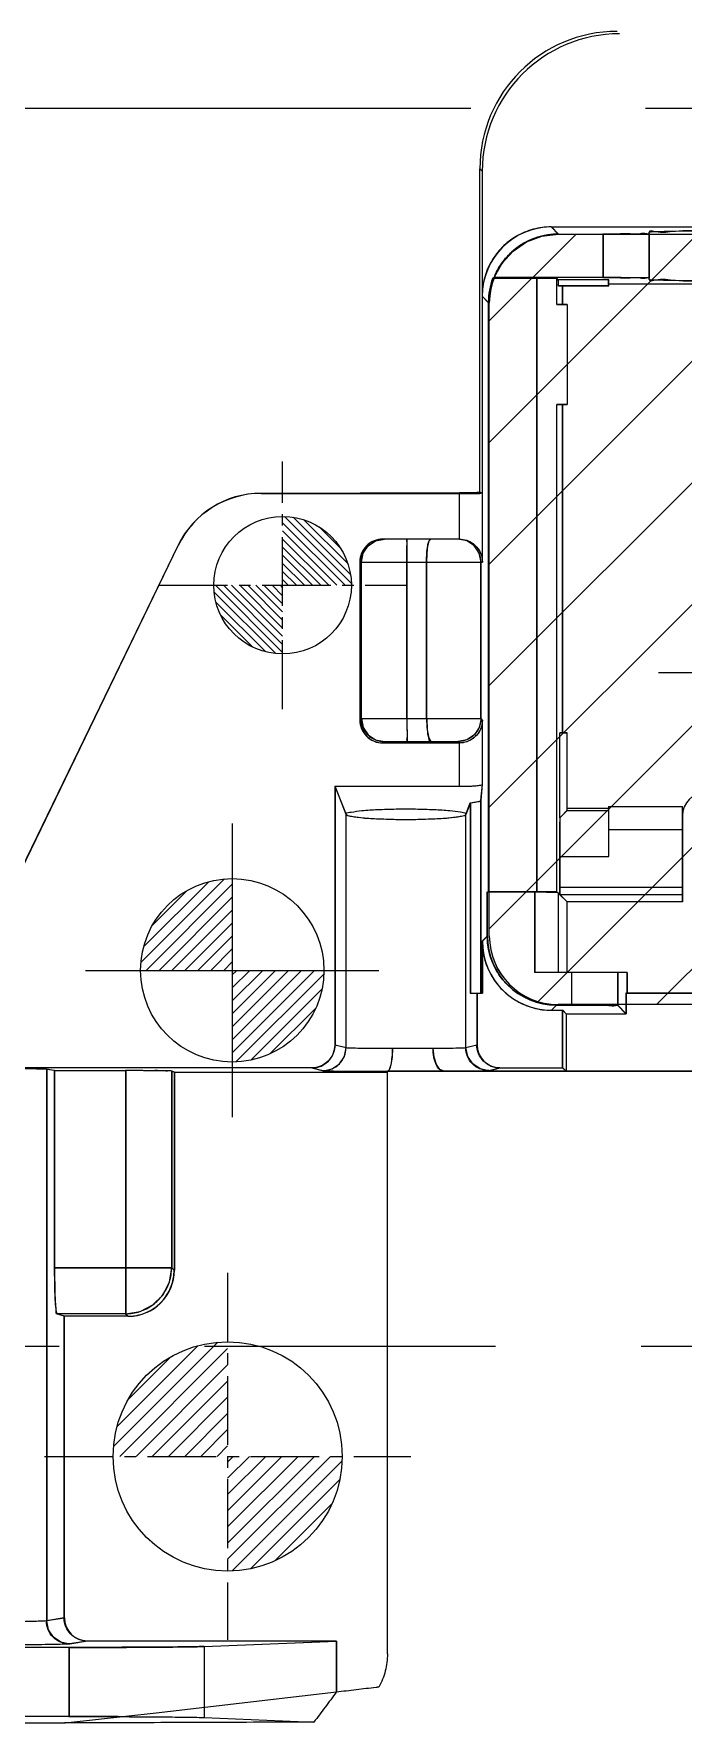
# Model space of a CAD drawing. Header units: inches. Extents: x 164842 to 166038, y -53074 to -52229.
# Drawn here: x 165467.96 to 165482.14, y -52570.66 to -52533.81 of the extents above; entities that cross this region are included whole.
import ezdxf

# ---------------------------------------------------------------- set-up
doc = ezdxf.new("R2010")
doc.units = ezdxf.units.IN
doc.header["$LTSCALE"] = 2
doc.header["$MEASUREMENT"] = 0
for name, pattern in [('CENTER', [50.8, 31.75, -6.35, 6.35, -6.35]), ('CENTER2', [1.125, 0.75, -0.125, 0.125, -0.125]), ('HIDDEN', [9.525, 6.35, -3.175])]:
    doc.linetypes.add(name, pattern=pattern)
for name, color, linetype in [('DEFAULT_1', 7, 'CENTER'), ('PIN', 4, 'CONTINUOUS'), ('y-cut', 7, 'CONTINUOUS'), ('壓塊', 157, 'CONTINUOUS')]:
    doc.layers.add(name, color=color, linetype=linetype)
doc.layers.add('PRODUCT', color=1, linetype='CONTINUOUS', lineweight=15)
doc.layers.add('截面', color=191, linetype='CONTINUOUS', lineweight=15)

# ---------------------------------------------------------------- blocks, each defined once
blk = doc.blocks.new('20160823.201835')
at = {"layer": '截面', "linetype": 'Continuous', "ltscale": 0.3}
h = blk.add_hatch(dxfattribs=at)
h.set_pattern_fill('ANSI31', color=256, scale=15, style=0)
h.set_pattern_definition([(45, (-2459.4563, -3837.5972), (-1.3258252, 1.3258252), [])])
h.paths.add_polyline_path([(-78.862, 31.856), (-102.322, 22.851), (-105.077, 30.027), (-103.999, 33.671, 0.501198), (-100.79, 36.068, 0.128867), (-101.111, 37.294), (-83.539, 44.04)])
h.paths.add_polyline_path([(-84.758, 12.139, -0.414214), (-83.258, 10.639), (-83.258, -1.778), (-81.255, -1.778), (-81.255, -4.15, 0.702364), (-82.851, -8.574), (-83.493, -9.349), (-85.722, -9.349), (-85.722, -8.033), (-97.311, -2.751, -0.293842), (-98.189, -1.387), (-98.189, 10.639, -0.414214), (-96.689, 12.139)])
h.paths.add_polyline_path([(-47.858, 14.004), (-47.748, 13.984), (-47.639, 13.955), (-47.532, 13.917), (-47.429, 13.872), (-47.329, 13.82), (-47.233, 13.76), (-47.143, 13.693), (-47.057, 13.619), (-46.977, 13.539), (-46.903, 13.453), (-46.836, 13.362), (-46.776, 13.266), (-46.723, 13.167), (-46.679, 13.063), (-46.641, 12.957), (-46.612, 12.848), (-46.592, 12.738), (-46.579, 12.627), (-46.575, 12.514), (-46.575, 1.703), (-46.025, 1.089, 0.368424), (-46.549, -2.769), (-46.575, -2.785), (-60.598, -2.785, -0.414214), (-62.098, -1.285), (-62.098, 12.521, -0.414214), (-60.598, 14.021), (-48.082, 14.021), (-47.969, 14.017)])
at = {"layer": 'y-cut', "linetype": 'ByBlock'}
for p, q in [((-60.598, 14.021), (-48.082, 14.021)), ((-62.098, -1.285), (-62.098, 12.521)), ((-46.575, -2.785), (-60.598, -2.785))]:
    blk.add_line(p, q, dxfattribs=at)
for centre, start, end in [((-60.598, 12.521), 90, 180), ((-60.598, -1.285), 180, 270)]:
    blk.add_arc(centre, 1.5, start, end, dxfattribs=at)
blk = doc.blocks.new('20160812.111704')
at = {"layer": 'DEFAULT_1', "color": 2, "linetype": 'CENTER', "ltscale": 0.3}
blk.add_line((-70.892, 0), (59.494, 0), dxfattribs=at)
at = {"layer": 'PRODUCT', "linetype": 'ByBlock'}
for p, q in [((-34.589, 35.095), (-36.987, 35.195)), ((-34.589, 33.546), (-34.589, 35.095)), ((-31.639, 33.567), (-31.639, 35.074)), ((-31.639, 35.074), (-17.35, 35.074)), ((-37.476, 33.427), (-37.476, 34.543)), ((-38.592, 33.707), (-38.592, 21.002)), ((-34.589, 33.546), (-37.476, 33.427)), ((-31.639, 33.567), (-17.35, 33.567)), ((-37.476, 33.427), (-32.041, 33.427)), ((-32.041, 33.427), (-31.653, 33.491)), ((-31.538, 32.924), (-31.151, 32.989)), ((-31.538, 32.924), (-31.538, 26.344)), ((-31.151, 20.958), (-31.151, 32.989)), ((-32.877, 26.289), (-32.932, 26.344)), ((-32.932, 26.344), (-31.538, 26.344)), ((-32.877, 26.289), (-31.374, 26.289)), ((-32.877, 20.987), (-32.877, 26.289)), ((-31.538, 26.344), (-31.374, 26.289)), ((-33.882, 25.284), (-33.937, 25.339)), ((-33.937, 21.023), (-33.937, 25.339)), ((-31.322, 25.284), (-33.882, 25.284)), ((-33.882, 20.995), (-33.882, 25.284)), ((-31.322, 20.987), (-31.322, 25.284)), ((-33.937, 21.023), (-38.592, 21.023)), ((-33.937, 21.023), (-33.882, 20.995)), ((-55.456, 21.001), (-38.592, 21.001)), ((-42.488, 21.001), (-42.413, 20.926)), ((-42.488, 19.745), (-42.488, 21.001)), ((-41.046, 20.926), (-42.413, 20.926)), ((-42.413, 20.926), (-42.413, 19.67)), ((-40.802, 20.987), (-41.046, 20.926)), ((-36.942, 20.926), (-37.186, 20.987)), ((-36.942, 20.926), (-27.838, 20.926)), ((-31.322, 20.987), (-32.877, 20.987)), ((-31.322, 20.987), (-31.151, 20.958)), ((-40.3, 20.485), (-40.543, 20.424)), ((-40.543, 19.296), (-40.543, 20.424)), ((-40.3, 20.485), (-40.3, 15.397)), ((-38.704, 20.499), (-39.589, 20.498)), ((-37.445, 20.424), (-37.688, 20.485)), ((-37.688, 20.485), (-37.688, 15.397)), ((-37.445, 14.786), (-37.445, 20.424)), ((-43.618, 19.568), (-43.794, 19.745)), ((-42.488, 19.745), (-43.794, 19.745)), ((-43.794, 19.296), (-43.794, 19.745)), ((-43.618, 19.568), (-43.618, 18.844)), ((-42.278, 19.56), (-42.613, 19.56)), ((-42.613, 19.56), (-42.613, 18.844)), ((-42.413, 19.67), (-42.488, 19.745)), ((-42.168, 19.67), (-42.413, 19.67)), ((-42.278, 19.56), (-42.168, 19.67)), ((-53.249, 19.296), (-43.794, 19.296)), ((-43.816, 18.844), (-43.816, 19.296)), ((-40.4, 19.296), (-40.66, 19.296)), ((-40.66, 18.163), (-40.66, 19.296)), ((-40.63, 19.296), (-40.63, 15.091)), ((-40.4, 15.146), (-40.4, 19.296)), ((-43.816, 18.844), (-41.8, 18.844)), ((-42.51, 18.844), (-42.51, 17.304)), ((-42.315, 17.109), (-42.315, 18.844)), ((-41.8, 17.085), (-41.8, 18.844)), ((-40.771, 18.052), (-40.66, 18.163)), ((-40.771, 18.052), (-40.771, 17.085)), ((-45.024, 17.304), (-42.51, 17.304)), ((-45.024, 15.226), (-45.024, 17.304)), ((-42.349, 17.143), (-45.024, 17.143)), ((-42.347, 16.985), (-45.024, 16.985)), ((-42.349, 17.143), (-42.51, 17.304)), ((-42.347, 16.985), (-42.349, 17.143)), ((-42.347, 16.317), (-42.347, 16.985)), ((-42.315, 17.109), (-42.302, 17.109)), ((-42.315, 17.109), (-42.303, 17.091)), ((-42.286, 17.085), (-40.793, 17.085)), ((-42.286, 17.085), (-42.286, 6.461)), ((-41.852, 17.085), (-41.852, 3.709)), ((-40.793, 4.231), (-40.793, 17.085)), ((-34.023, 9.53), (-30.482, 16.836)), ((-42.347, 16.317), (-43.416, 16.317)), ((-43.416, 15.226), (-43.416, 16.317)), ((-43.416, 15.728), (-45.024, 15.728)), ((-43.416, 15.226), (-45.024, 15.226)), ((-42.512, 15.312), (-43.416, 15.312)), ((-42.512, 15.262), (-43.416, 15.262)), ((-42.512, 15.311), (-42.512, 13.62)), ((-42.351, 15.473), (-42.351, 13.62)), ((-40.3, 15.397), (-40.4, 15.146)), ((-37.445, 14.786), (-37.688, 15.397)), ((-40.63, 15.091), (-40.664, 14.743)), ((-40.664, 14.743), (-40.664, 13.343)), ((-37.445, 14.786), (-40.162, 14.786)), ((-40.162, 14.786), (-40.162, 13.841)), ((-40.162, 13.841), (-38.491, 13.841)), ((-40.127, 13.811), (-40.158, 13.841)), ((-38.491, 13.841), (-38.521, 13.812)), ((-42.512, 13.62), (-42.351, 13.62)), ((-42.404, 6.461), (-42.404, 13.62)), ((-40.664, 13.343), (-40.63, 13.309)), ((-40.63, 13.309), (-40.63, 9.895)), ((-39.015, 13.305), (-39.445, 13.304)), ((-39.445, 13.304), (-39.445, 9.895)), ((-39.015, 13.305), (-39.015, 9.895)), ((-37.989, 13.339), (-38.019, 13.309)), ((-38.019, 13.309), (-38.019, 9.895)), ((-37.989, 9.895), (-37.989, 13.339)), ((-37.989, 9.895), (-40.664, 9.895)), ((-40.664, 9.895), (-40.664, 8.379)), ((-40.162, 9.393), (-40.162, 8.383)), ((-40.158, 9.393), (-38.492, 9.393)), ((-40.656, 4.094), (-40.656, 8.388)), ((-40.162, 8.383), (-35.832, 8.396)), ((-42.512, 6.461), (-42.286, 6.461)), ((-42.512, 4.28), (-42.512, 6.461)), ((-42.512, 4.28), (-42.286, 4.28)), ((-42.404, 3.869), (-42.404, 4.28)), ((-42.286, 4.28), (-42.286, 3.714)), ((-40.793, 4.231), (-40.656, 4.094)), ((-52.773, 3.833), (-43.416, 3.833)), ((-44.3, 2.732), (-44.3, 3.7)), ((-43.416, 3.869), (-42.316, 3.869)), ((-43.416, 3.869), (-43.416, 3.741)), ((-43.416, 3.741), (-42.313, 3.741)), ((-43.295, 3.691), (-40.917, 3.691)), ((-43.295, 2.741), (-43.295, 3.691)), ((-42.286, 3.714), (-42.313, 3.741)), ((-42.286, 3.714), (-41.852, 3.709)), ((-41.852, 3.709), (-40.886, 3.709)), ((-42.163, 2.586), (-54.372, 2.586)), ((-42.318, 2.741), (-43.295, 2.741)), ((-42.318, 2.741), (-42.163, 2.586))]:
    blk.add_line(p, q, dxfattribs=at)
blk.add_arc((-35.832, 10.406), 2.01, 270, 334.14, dxfattribs=at)
for points, start_tangent, end_tangent in [([(-37.476, 34.543), (-37.23, 34.873), (-36.987, 35.195)], (0.594264, 0.80427), (0.602998, 0.797743)), ([(-36.987, 35.195), (-34.638, 35.204), (-32.37, 35.212), (-30.172, 35.219)], (0.999992, 0.004107), (0.999995, 0.003156)), ([(-31.639, 35.074), (-32.312, 35.075), (-32.962, 35.077), (-33.538, 35.08), (-34.017, 35.085), (-34.376, 35.09), (-34.589, 35.095)], (-1, 0), (-0.999145, 0.041347)), ([(-38.592, 33.707), (-38.545, 34.079), (-38.406, 34.432)], (0, 1), (0.480693, 0.876889)), ([(-38.406, 34.432), (-38.374, 34.436), (-38.343, 34.44)], (0.992823, 0.119594), (0.992855, 0.119327)), ([(-38.343, 34.44), (-37.91, 34.491), (-37.476, 34.543)], (0.99285, 0.119367), (0.993146, 0.116882)), ([(-34.589, 33.546), (-34.376, 33.552), (-34.017, 33.557), (-33.538, 33.561), (-32.962, 33.564), (-32.312, 33.566), (-31.639, 33.567)], (0.999145, 0.041347), (1, 0)), ([(-32.041, 33.427), (-31.849, 33.388)], (1, 0), (0.924185, -0.381946)), ([(-31.849, 33.388), (-31.686, 33.28)], (0.924185, -0.381946), (0.70834, -0.705871)), ([(-31.686, 33.28), (-31.577, 33.117), (-31.538, 32.924)], (0.70834, -0.705871), (0, -1)), ([(-31.653, 33.491), (-31.494, 33.499), (-31.121, 33.506), (-30.562, 33.512), (-29.849, 33.517), (-29.023, 33.519), (-28.14, 33.52)], (0.986196, 0.165583), (1, 0.000006)), ([(-31.653, 33.491), (-31.461, 33.453), (-31.298, 33.344), (-31.189, 33.181), (-31.151, 32.989)], (1, -0.000457), (0.000456, -1)), ([(-31.151, 32.989), (-31.014, 32.997), (-30.695, 33.004), (-30.216, 33.01), (-29.606, 33.014), (-28.899, 33.017), (-28.14, 33.018)], (0.981559, 0.19116), (1, 0)), ([(-33.24, 26.295), (-33.523, 26.152), (-33.743, 25.932), (-33.888, 25.648)], (-0.95183, -0.306625), (-0.307492, -0.951551)), ([(-32.877, 26.289), (-33.189, 26.24), (-33.469, 26.096), (-33.692, 25.873), (-33.834, 25.592), (-33.882, 25.284)], (-1, -0.000305), (-0.000305, -1)), ([(-32.932, 26.344), (-33.24, 26.295)], (-1, 0), (-0.95183, -0.306625)), ([(-31.322, 25.284), (-31.325, 25.589), (-31.332, 25.87), (-31.344, 26.089), (-31.358, 26.236), (-31.374, 26.289)], (0, 1), (-0.94876, 0.315996)), ([(-33.888, 25.648), (-33.937, 25.339)], (-0.307492, -0.951551), (0, -1)), ([(-41.046, 20.926), (-40.854, 20.888), (-40.691, 20.78), (-40.582, 20.616), (-40.543, 20.424)], (1, 0), (0, -1)), ([(-39.814, 21.001), (-40.193, 20.999), (-40.504, 20.995), (-40.717, 20.992), (-40.802, 20.987)], (-0.99999, -0.004477), (-0.971104, -0.238655)), ([(-40.802, 20.987), (-40.61, 20.949), (-40.447, 20.84), (-40.338, 20.677), (-40.3, 20.485)], (1, -0.000305), (0.000304, -1)), ([(-39.823, 21.001), (-39.727, 20.961), (-39.654, 20.852), (-39.604, 20.69), (-39.586, 20.498)], (1, 0), (0.003822, -0.999993)), ([(-38.671, 20.854), (-38.695, 20.691), (-38.704, 20.498)], (-0.196498, -0.980504), (-0.000001, -1)), ([(-38.592, 21.001), (-38.635, 20.963), (-38.671, 20.854)], (-1, -0.000218), (-0.196498, -0.980504)), ([(-37.186, 20.987), (-37.265, 20.991), (-37.464, 20.995), (-37.773, 20.998), (-38.161, 21.001), (-38.592, 21.002)], (-0.970778, 0.23998), (-0.999998, 0.002024)), ([(-37.186, 20.987), (-37.378, 20.949), (-37.541, 20.84), (-37.65, 20.677), (-37.688, 20.485)], (-1, -0.000305), (-0.000304, -1)), ([(-37.445, 20.424), (-37.406, 20.616), (-37.297, 20.78), (-37.134, 20.888), (-36.942, 20.926)], (0, 1), (1, 0)), ([(-33.882, 20.995), (-33.829, 20.993), (-33.682, 20.99), (-33.463, 20.988), (-33.182, 20.987), (-32.877, 20.987)], (0.894441, -0.447186), (1, 0)), ([(-31.151, 20.958), (-31.016, 20.952), (-30.698, 20.946), (-30.217, 20.941), (-29.603, 20.937), (-28.896, 20.934), (-28.14, 20.933)], (0.986418, -0.164257), (1, 0)), ([(-39.589, 20.498), (-39.859, 20.496), (-40.083, 20.493), (-40.238, 20.489), (-40.3, 20.485)], (-0.999981, -0.006153), (-0.945366, -0.32601)), ([(-37.688, 20.485), (-37.745, 20.489), (-37.889, 20.493), (-38.112, 20.496), (-38.392, 20.498), (-38.704, 20.499)], (-0.945268, 0.326294), (-0.999996, 0.002757)), ([(-42.613, 19.56), (-42.921, 19.56), (-43.203, 19.561), (-43.423, 19.563), (-43.567, 19.566), (-43.618, 19.568)], (-1, 0), (-0.707107, 0.707107)), ([(-42.278, 19.56), (-41.889, 19.508), (-41.522, 19.356), (-41.211, 19.117), (-40.974, 18.808), (-40.822, 18.441), (-40.771, 18.052)], (1, 0), (0, -1)), ([(-40.66, 18.163), (-40.711, 18.552), (-40.863, 18.918), (-41.101, 19.228), (-41.412, 19.467), (-41.778, 19.619), (-42.168, 19.67)], (0, 1), (-1, 0)), ([(-42.351, 15.473), (-42.348, 15.693), (-42.347, 15.988), (-42.347, 16.317)], (0.013501, 0.999909), (0, 1)), ([(-37.682, 15.395), (-37.779, 15.435), (-38.012, 15.468), (-38.353, 15.492), (-38.775, 15.506), (-39.213, 15.506), (-39.635, 15.492), (-39.976, 15.468), (-40.209, 15.435)], (-0.370707, 0.92875), (-0.994305, -0.10657)), ([(-42.511, 15.312), (-42.493, 15.33), (-42.439, 15.384), (-42.351, 15.473)], (0, 1), (0.707107, 0.707107)), ([(-40.4, 15.146), (-40.569, 15.12), (-40.63, 15.091)], (-0.994431, -0.105392), (-0.099256, -0.995062)), ([(-40.209, 15.435), (-40.306, 15.395)], (-0.994305, -0.10657), (-0.370707, -0.92875)), ([(-37.685, 15.385), (-37.8, 15.347), (-38.036, 15.315), (-38.375, 15.292), (-38.78, 15.28), (-39.207, 15.28), (-39.613, 15.292), (-39.952, 15.315), (-40.188, 15.346), (-40.303, 15.385)], (-0.707107, -0.707107), (-0.707107, 0.707107)), ([(-40.162, 14.786), (-40.353, 14.783), (-40.515, 14.773), (-40.625, 14.759), (-40.664, 14.743)], (-1, 0), (-0.099256, -0.995062)), ([(-40.664, 13.343), (-40.638, 13.5), (-40.564, 13.638), (-40.456, 13.745), (-40.319, 13.815), (-40.162, 13.841)], (0.008803, 0.999961), (1, 0)), ([(-40.63, 13.309), (-40.591, 13.501), (-40.483, 13.664)], (0.000076, 1), (0.707107, 0.707107)), ([(-40.483, 13.664), (-40.32, 13.773), (-40.127, 13.811)], (0.707107, 0.707107), (1, 0.000076)), ([(-39.535, 13.807), (-39.65, 13.807), (-39.774, 13.807), (-39.893, 13.807), (-39.995, 13.808), (-40.07, 13.809), (-40.113, 13.81), (-40.127, 13.811)], (-0.999999, -0.00159), (-0.704646, 0.709559)), ([(-39.445, 13.304), (-39.457, 13.554), (-39.49, 13.738), (-39.535, 13.807)], (-0.00154, 0.999999), (-0.998856, 0.047819)), ([(-39.02, 13.807), (-39.278, 13.807), (-39.535, 13.807)], (-1, -0.000054), (-0.999999, -0.001602)), ([(-39.015, 13.305), (-39.016, 13.555), (-39.017, 13.738), (-39.02, 13.807)], (-0.000074, 1), (-0.701575, 0.712595)), ([(-38.521, 13.812), (-38.537, 13.811), (-38.587, 13.809), (-38.67, 13.808), (-38.779, 13.808), (-38.9, 13.807), (-39.02, 13.807)], (-0.705018, -0.70919), (-1, -0.000073)), ([(-38.019, 13.309), (-38.057, 13.501), (-38.166, 13.664), (-38.329, 13.773), (-38.521, 13.812)], (-0.000076, 1), (-1, 0.000076)), ([(-37.989, 13.339), (-38.027, 13.531), (-38.136, 13.694), (-38.299, 13.803), (-38.491, 13.841)], (0, 1), (-1, 0)), ([(-39.445, 13.304), (-39.675, 13.304), (-39.922, 13.304), (-40.161, 13.305), (-40.365, 13.306), (-40.515, 13.307), (-40.602, 13.308), (-40.63, 13.309)], (-1, -0.000793), (-0.893939, 0.448188)), ([(-38.019, 13.309), (-38.051, 13.308), (-38.15, 13.307), (-38.316, 13.306), (-38.533, 13.305), (-38.777, 13.305), (-39.015, 13.305)], (-0.894125, -0.447818), (-1, -0.000036)), ([(-40.162, 9.393), (-40.319, 9.419), (-40.457, 9.491), (-40.565, 9.599), (-40.638, 9.738), (-40.664, 9.895)], (-1, 0), (-0.008726, 0.999962)), ([(-40.63, 9.895), (-40.591, 9.703), (-40.483, 9.54)], (0, -1), (0.707094, -0.70712)), ([(-39.445, 9.895), (-39.451, 9.703), (-39.471, 9.54), (-39.5, 9.431), (-39.535, 9.393)], (0, -1), (-1, 0)), ([(-39.015, 9.895), (-39.016, 9.703), (-39.017, 9.54), (-39.018, 9.431), (-39.02, 9.393)], (0, -1), (-1, 0)), ([(-38.492, 9.393), (-38.299, 9.431), (-38.136, 9.54), (-38.027, 9.703), (-37.989, 9.895)], (1, 0), (0, 1)), ([(-38.019, 9.895), (-38.057, 9.703), (-38.166, 9.54)], (0, -1), (-0.707093, -0.70712)), ([(-40.664, 8.379), (-40.625, 8.38), (-40.515, 8.382), (-40.353, 8.383), (-40.162, 8.383)], (0.707107, 0.707107), (1, 0)), ([(-42.163, 2.586), (-41.774, 2.637), (-41.408, 2.789), (-41.098, 3.027), (-40.859, 3.338), (-40.707, 3.705), (-40.656, 4.094)], (1, 0), (0, 1)), ([(-40.886, 3.709), (-40.817, 3.963), (-40.793, 4.231)], (0.346095, 0.9382), (0, 1)), ([(-44.446, 3.74), (-44.875, 3.749), (-45.554, 3.757), (-46.446, 3.763), (-47.473, 3.767), (-48.585, 3.768), (-49.685, 3.767), (-50.717, 3.763), (-51.596, 3.757), (-52.274, 3.749), (-52.698, 3.74)], (-0.976371, -0.216102), (-0.976447, 0.215759)), ([(-44.3, 3.731), (-44.446, 3.74)], (0, 1), (-0.976371, -0.216102)), ([(-43.295, 3.691), (-43.604, 3.692), (-43.887, 3.693), (-44.107, 3.695), (-44.252, 3.697), (-44.3, 3.7)], (-1, 0), (0, 1)), ([(-42.313, 3.741), (-42.314, 3.836), (-42.316, 3.869)], (-0.00974, 0.999953), (-1, 0)), ([(-40.917, 3.691), (-41.089, 3.375), (-41.328, 3.111), (-41.623, 2.91), (-41.962, 2.783), (-42.318, 2.741)], (-0.369367, -0.929283), (-1, 0)), ([(-40.917, 3.691), (-40.901, 3.7), (-40.886, 3.709)], (0.873577, 0.486686), (0.86674, 0.498761)), ([(-52.697, 2.692), (-52.268, 2.683), (-51.589, 2.675), (-50.698, 2.669), (-49.67, 2.665), (-48.558, 2.664), (-47.458, 2.665), (-46.427, 2.669), (-45.547, 2.675), (-44.87, 2.683), (-44.445, 2.692)], (0.976371, 0.216102), (0.976447, -0.215759)), ([(-44.445, 2.692), (-44.3, 2.701)], (0.976447, -0.215759), (0, 1)), ([(-44.3, 2.732), (-44.252, 2.735), (-44.107, 2.737), (-43.887, 2.739), (-43.604, 2.74), (-43.295, 2.741)], (0, 1), (1, 0))]:
    blk.add_spline(points, degree=3, dxfattribs=dict(at, start_tangent=start_tangent, end_tangent=end_tangent))

msp = doc.modelspace()

# ---------------------------------------------------------------- hatches: boundary and pattern name
at = {"layer": 'PIN', "linetype": 'Continuous'}
h = msp.add_hatch(dxfattribs=at)
h.set_pattern_fill('ANSI31', color=3, angle=90, style=0)
h.set_pattern_definition([(135, (165678.67704, -52560.079), (-0.08838835, -0.08838835), [])])
h.paths.add_polyline_path([(165473.395, -52545.839), (165471.895, -52545.839, 0.414214), (165473.395, -52547.339)])
h.paths.add_polyline_path([(165473.395, -52544.339), (165473.395, -52545.839), (165474.895, -52545.839, 0.414214)])
h = msp.add_hatch(dxfattribs=at)
h.set_pattern_fill('ANSI31', color=143, scale=1.6, angle=270, style=0)
h.set_pattern_definition([(225, (165636.52064, -52542.84752), (-0.14142136, 0.14142136), [])])
h.paths.add_polyline_path([(165472.295, -52554.239), (165470.295, -52554.239, -0.414214), (165472.295, -52552.239)])
h.paths.add_polyline_path([(165472.295, -52556.239), (165472.295, -52554.239), (165474.295, -52554.239, -0.414214)])
h = msp.add_hatch(dxfattribs=at)
h.set_pattern_fill('ANSI31', color=5, scale=2, angle=270, style=0)
h.set_pattern_definition([(225, (165677.47704, -52550.59957), (-0.1767767, 0.1767767), [])])
h.paths.add_polyline_path([(165472.195, -52564.839), (165469.695, -52564.839, -0.414214), (165472.195, -52562.339)])
h.paths.add_polyline_path([(165472.195, -52567.339), (165472.195, -52564.839), (165474.695, -52564.839, -0.414214)])

# ---------------------------------------------------------------- linework, layer by layer
at = {"layer": 'DEFAULT_1', "color": 2, "linetype": 'CENTER', "ltscale": 0.3}
msp.add_line((165507.983, -52535.439), (165377.596, -52535.439), dxfattribs=at)
at = {"layer": 'PIN', "color": 3, "linetype": 'CENTER2'}
for p, q in [((165473.395, -52548.539), (165473.395, -52543.139)), ((165470.695, -52545.839), (165476.095, -52545.839))]:
    msp.add_line(p, q, dxfattribs=at)
at = {"layer": 'PIN', "color": 5, "linetype": 'Continuous'}
msp.add_line((165481.595, -52547.739), (165489.595, -52547.739), dxfattribs=at)
at = {"layer": 'PIN', "color": 143, "linetype": 'Continuous'}
for p, q in [((165472.295, -52551.039), (165472.295, -52557.439)), ((165469.095, -52554.239), (165475.495, -52554.239))]:
    msp.add_line(p, q, dxfattribs=at)
at = {"layer": 'PIN', "color": 5, "linetype": 'CENTER2'}
for p, q in [((165472.195, -52560.839), (165472.195, -52568.839)), ((165468.195, -52564.839), (165476.195, -52564.839))]:
    msp.add_line(p, q, dxfattribs=at)
at = {"layer": 'PIN', "color": 3, "linetype": 'Continuous'}
msp.add_circle((165473.395, -52545.839), 1.5, dxfattribs=at)
at = {"layer": 'PIN', "color": 143, "linetype": 'Continuous'}
msp.add_circle((165472.295, -52554.239), 2, dxfattribs=at)
at = {"layer": 'PIN', "color": 5, "linetype": 'Continuous'}
msp.add_circle((165472.195, -52564.839), 2.5, dxfattribs=at)
at = {"layer": 'PRODUCT', "linetype": 'ByBlock'}
for p, q in [((165477.698, -52536.756), (165477.751, -52536.808)), ((165477.698, -52543.836), (165477.698, -52536.756)), ((165477.751, -52536.808), (165477.751, -52543.827)), ((165478.716, -52538.35), (165479.054, -52538.223)), ((165479.054, -52538.223), (165479.409, -52538.18)), ((165479.258, -52538.026), (165492.075, -52538.026)), ((165479.413, -52538.18), (165479.258, -52538.026)), ((165479.409, -52538.18), (165491.921, -52538.18)), ((165480.39, -52538.18), (165481.395, -52538.171)), ((165480.39, -52538.18), (165480.39, -52539.131)), ((165481.395, -52539.17), (165481.395, -52538.141)), ((165478.184, -52538.815), (165478.422, -52538.551)), ((165478.422, -52538.551), (165478.716, -52538.35)), ((165478.012, -52539.131), (165478.184, -52538.815)), ((165478.947, -52539.148), (165477.981, -52539.148)), ((165479.381, -52539.153), (165478.947, -52539.148)), ((165478.947, -52552.524), (165478.947, -52539.148)), ((165479.381, -52539.153), (165479.408, -52539.18)), ((165479.381, -52539.719), (165479.381, -52539.153)), ((165480.511, -52539.18), (165479.408, -52539.18)), ((165480.39, -52539.131), (165479.411, -52539.131)), ((165479.411, -52539.309), (165480.511, -52539.309)), ((165479.499, -52539.309), (165479.499, -52539.719)), ((165480.511, -52539.309), (165480.511, -52539.18)), ((165489.868, -52539.272), (165480.511, -52539.272)), ((165477.888, -52539.67), (165477.751, -52539.533)), ((165477.888, -52539.67), (165477.888, -52552.524)), ((165477.905, -52553.487), (165477.905, -52539.68)), ((165479.381, -52539.719), (165479.607, -52539.719)), ((165479.607, -52539.719), (165479.607, -52541.9)), ((165479.381, -52541.9), (165479.607, -52541.9)), ((165479.381, -52552.524), (165479.381, -52541.9)), ((165479.499, -52541.9), (165479.499, -52549.059)), ((165472.927, -52543.836), (165477.698, -52543.836)), ((165477.257, -52544.832), (165477.257, -52543.836)), ((165477.698, -52543.836), (165477.751, -52543.827)), ((165477.759, -52543.818), (165477.751, -52543.827)), ((165477.759, -52545.334), (165477.759, -52543.818)), ((165477.253, -52544.832), (165475.587, -52544.832)), ((165477.257, -52544.832), (165477.414, -52544.858)), ((165471.118, -52544.969), (165467.577, -52552.275)), ((165477.733, -52545.177), (165477.759, -52545.334)), ((165475.084, -52545.334), (165477.759, -52545.334)), ((165475.084, -52545.334), (165475.084, -52548.778)), ((165475.114, -52548.748), (165475.114, -52545.334)), ((165476.111, -52548.994), (165476.11, -52545.334)), ((165476.54, -52548.744), (165476.54, -52545.334)), ((165477.725, -52548.748), (165477.725, -52545.334)), ((165475.084, -52548.778), (165475.114, -52548.748)), ((165475.245, -52548.746), (165475.629, -52548.745)), ((165475.629, -52548.745), (165477.256, -52548.744)), ((165477.759, -52548.783), (165477.725, -52548.748)), ((165477.759, -52550.182), (165477.759, -52548.783)), ((165475.586, -52549.281), (165475.616, -52549.251)), ((165477.257, -52549.281), (165475.586, -52549.281)), ((165475.765, -52549.248), (165475.995, -52549.247)), ((165475.995, -52549.247), (165476.869, -52549.246)), ((165477.222, -52549.25), (165477.253, -52549.281)), ((165477.257, -52550.225), (165477.257, -52549.281)), ((165479.446, -52549.059), (165479.607, -52549.059)), ((165479.446, -52550.912), (165479.446, -52549.059)), ((165479.607, -52550.751), (165479.607, -52549.059)), ((165474.54, -52550.225), (165477.257, -52550.225)), ((165474.783, -52550.836), (165474.54, -52550.225)), ((165474.54, -52550.225), (165474.54, -52555.863)), ((165477.725, -52550.53), (165477.759, -52550.182)), ((165477.495, -52550.585), (165477.395, -52550.836)), ((165477.495, -52550.585), (165477.495, -52554.735)), ((165477.725, -52554.735), (165477.725, -52550.53)), ((165479.606, -52550.751), (165479.446, -52550.912)), ((165479.607, -52550.702), (165480.511, -52550.702)), ((165479.607, -52550.751), (165480.511, -52550.751)), ((165480.511, -52550.665), (165482.119, -52550.665)), ((165480.511, -52551.756), (165480.511, -52550.665)), ((165474.783, -52555.924), (165474.783, -52550.836)), ((165477.395, -52555.924), (165477.395, -52550.836)), ((165482.119, -52550.866), (165482.119, -52552.744)), ((165480.511, -52551.168), (165482.119, -52551.168)), ((165479.442, -52551.756), (165480.511, -52551.756)), ((165479.442, -52551.756), (165479.442, -52552.424)), ((165477.866, -52552.524), (165478.895, -52552.524)), ((165477.866, -52553.491), (165477.866, -52552.524)), ((165478.895, -52552.524), (165478.895, -52554.283)), ((165479.41, -52552.548), (165478.895, -52552.537)), ((165479.41, -52552.548), (165479.41, -52554.283)), ((165479.442, -52552.424), (165482.119, -52552.424)), ((165479.442, -52552.424), (165479.444, -52552.583)), ((165479.444, -52552.583), (165482.119, -52552.583)), ((165479.444, -52552.583), (165479.605, -52552.744)), ((165482.119, -52552.744), (165479.605, -52552.744)), ((165479.605, -52554.283), (165479.605, -52552.744)), ((165477.866, -52553.491), (165477.755, -52553.602)), ((165477.755, -52553.602), (165477.755, -52554.735)), ((165480.911, -52554.283), (165478.895, -52554.283)), ((165479.708, -52554.999), (165479.708, -52554.283)), ((165480.713, -52555.008), (165480.713, -52554.283)), ((165480.911, -52554.283), (165480.911, -52554.735)), ((165477.495, -52554.735), (165477.755, -52554.735)), ((165477.638, -52554.735), (165477.638, -52555.863)), ((165480.889, -52554.735), (165480.889, -52555.184)), ((165480.911, -52554.735), (165490.322, -52554.735)), ((165479.373, -52554.999), (165479.263, -52555.109)), ((165479.263, -52555.109), (165479.508, -52555.109)), ((165479.373, -52554.999), (165479.708, -52554.999)), ((165493.428, -52554.987), (165479.405, -52554.987)), ((165479.508, -52555.109), (165479.583, -52555.184)), ((165479.508, -52556.366), (165479.508, -52555.109)), ((165479.583, -52555.184), (165480.889, -52555.184)), ((165479.583, -52555.184), (165479.583, -52556.44)), ((165480.713, -52555.008), (165480.889, -52555.184)), ((165474.54, -52555.863), (165474.783, -52555.924)), ((165477.395, -52555.924), (165477.638, -52555.863)), ((165475.799, -52555.938), (165476.1, -52555.938)), ((165476.1, -52555.938), (165476.684, -52555.938)), ((165474.037, -52556.366), (165464.973, -52556.366)), ((165468.417, -52556.426), (165468.246, -52556.398)), ((165468.246, -52556.398), (165468.246, -52568.428)), ((165468.417, -52556.426), (165469.972, -52556.426)), ((165468.417, -52556.426), (165468.417, -52560.724)), ((165469.972, -52556.426), (165469.972, -52561.729)), ((165471.032, -52556.462), (165470.977, -52556.435)), ((165470.977, -52556.435), (165470.977, -52560.724)), ((165471.032, -52556.462), (165475.687, -52556.462)), ((165471.032, -52556.462), (165471.032, -52560.778)), ((165474.037, -52556.366), (165474.281, -52556.427)), ((165475.256, -52556.44), (165486.498, -52556.44)), ((165475.687, -52556.44), (165475.73, -52556.402)), ((165477.897, -52556.427), (165478.141, -52556.366)), ((165478.141, -52556.366), (165479.508, -52556.366)), ((165479.583, -52556.44), (165479.508, -52556.366)), ((165468.417, -52560.724), (165470.977, -52560.724)), ((165470.977, -52560.724), (165471.032, -52560.778)), ((165469.972, -52561.729), (165468.469, -52561.729)), ((165468.633, -52561.783), (165468.469, -52561.729)), ((165470.027, -52561.783), (165468.633, -52561.783)), ((165468.633, -52568.364), (165468.633, -52561.783)), ((165469.972, -52561.729), (165470.027, -52561.783)), ((165468.633, -52568.364), (165468.246, -52568.428)), ((165468.734, -52569.006), (165454.445, -52569.006)), ((165468.216, -52568.945), (165466.944, -52568.956)), ((165468.734, -52569.006), (165468.734, -52570.514)), ((165469.136, -52568.866), (165468.748, -52568.931)), ((165474.571, -52568.866), (165469.136, -52568.866)), ((165471.684, -52568.985), (165474.571, -52568.866)), ((165471.684, -52568.985), (165471.684, -52570.32)), ((165474.571, -52568.866), (165474.571, -52569.982)), ((165468.734, -52570.514), (165454.445, -52570.514)), ((165468.65, -52570.654), (165467.734, -52570.654))]:
    msp.add_line(p, q, dxfattribs=at)
for points in [[(165475.114, -52545.334), (165475.152, -52545.142), (165475.261, -52544.979), (165475.424, -52544.87), (165475.616, -52544.832)], [(165476.11, -52545.334), (165476.112, -52544.979), (165476.113, -52544.87), (165476.115, -52544.832)], [(165476.54, -52545.334), (165476.546, -52545.142), (165476.566, -52544.979), (165476.595, -52544.87), (165476.63, -52544.832)], [(165477.725, -52545.334), (165477.686, -52545.142), (165477.578, -52544.979), (165477.415, -52544.87), (165477.222, -52544.832)], [(165477.414, -52544.858), (165477.552, -52544.93), (165477.66, -52545.038), (165477.733, -52545.177)], [(165475.114, -52548.748), (165475.146, -52548.747), (165475.245, -52548.746)], [(165475.114, -52548.748), (165475.152, -52548.941), (165475.261, -52549.104), (165475.424, -52549.213), (165475.616, -52549.251)], [(165476.54, -52548.744), (165476.552, -52548.994), (165476.585, -52549.177), (165476.63, -52549.246)], [(165477.725, -52548.748), (165477.686, -52548.94), (165477.578, -52549.103), (165477.415, -52549.212), (165477.222, -52549.25)], [(165477.256, -52548.744), (165477.61, -52548.746), (165477.697, -52548.747), (165477.725, -52548.748)], [(165477.759, -52548.783), (165477.733, -52548.939), (165477.659, -52549.077), (165477.551, -52549.184), (165477.414, -52549.255), (165477.257, -52549.281)], [(165475.616, -52549.251), (165475.632, -52549.25), (165475.682, -52549.249), (165475.765, -52549.248)], [(165476.111, -52548.994), (165476.112, -52549.178), (165476.115, -52549.246)], [(165476.869, -52549.246), (165477.09, -52549.247), (165477.165, -52549.248), (165477.208, -52549.249), (165477.222, -52549.25)], [(165474.281, -52556.427), (165474.473, -52556.388), (165474.636, -52556.279), (165474.745, -52556.116), (165474.783, -52555.924)], [(165474.783, -52555.924), (165474.84, -52555.928), (165474.984, -52555.932), (165475.207, -52555.935), (165475.487, -52555.938), (165475.799, -52555.938)], [(165475.73, -52556.402), (165475.766, -52556.293), (165475.79, -52556.13), (165475.799, -52555.938)], [(165476.918, -52556.44), (165476.822, -52556.401), (165476.749, -52556.292), (165476.699, -52556.129), (165476.681, -52555.938)], [(165476.684, -52555.938), (165476.954, -52555.935), (165477.178, -52555.932), (165477.333, -52555.928), (165477.395, -52555.924)], [(165477.897, -52556.427), (165477.705, -52556.388), (165477.542, -52556.279), (165477.433, -52556.116), (165477.395, -52555.924)], [(165474.281, -52556.427), (165474.36, -52556.431), (165474.559, -52556.434), (165475.256, -52556.44)], [(165469.972, -52561.729), (165470.284, -52561.679), (165470.564, -52561.535), (165470.787, -52561.312), (165470.929, -52561.031), (165470.977, -52560.724)], [(165468.246, -52568.428), (165468.109, -52568.436), (165467.79, -52568.443), (165467.311, -52568.449)], [(165468.748, -52568.931), (165468.556, -52568.892), (165468.393, -52568.783), (165468.284, -52568.62), (165468.246, -52568.428)], [(165468.748, -52568.931), (165468.589, -52568.938), (165468.216, -52568.945)], [(165474.571, -52569.982), (165470.636, -52570.442), (165468.65, -52570.654)]]:
    msp.add_lwpolyline(points, dxfattribs=at)
for centre, radius, start, end in [((165479.405, -52539.68), 1.5, 89.7152, 158.5851), ((165479.405, -52539.68), 1.5, 159.2337, 180), ((165472.927, -52545.846), 2.01, 90, 154.14), ((165482.622, -52550.866), 0.502, 90, 180), ((165479.405, -52553.487), 1.5, 180, 270)]:
    msp.add_arc(centre, radius, start, end, dxfattribs=at)
for centre, major_axis, ratio, start_param, end_param in [((165480.702, -52536.764), (2.127, -2.127), 0.997265, 2.357564, 3.925621), ((165480.755, -52536.816), (-2.127, 2.127), 0.997265, -0.784029, 0.784029), ((165479.258, -52539.533), (1.066, -1.066), 0.999924, 2.356233, 3.926953), ((165485.667, -52538.141), (4.271, 0), 0.008727, 6.283185, 9.424778), ((165479.395, -52539.67), (-1.066, 1.066), 0.999924, 6.715149, 7.068545), ((165479.411, -52538.806), (0, 0.502), 0.008727, -3.872165, -3.141593), ((165480.39, -52539.139), (1.005, 0), 0.008727, 0, 1.570796), ((165485.667, -52539.17), (4.271, 0), 0.008727, -3.141593, -0.136754), ((165475.587, -52545.334), (-0.503, 0), 0.999962, 4.712389, 6.283185), ((165475.587, -52548.778), (0.355, 0.355), 0.999924, 2.356233, 3.926953), ((165477.257, -52550.181), (0.502, 0), 0.087489, -1.570796, -0.008727), ((165476.72, -52550.529), (1.005, 0), 0.087489, -0.690098, -0.008727), ((165476.089, -52550.832), (1.306, 0), 0.087489, -3.106686, -0.034907), ((165479.45, -52551.756), (0, 1.005), 0.008727, 0.573805, 1.570796), ((165479.263, -52553.602), (-1.066, -1.066), 0.999924, -0.78536, 0.78536), ((165479.373, -52553.491), (1.066, 1.066), 0.999924, 2.356233, 3.926953), ((165479.708, -52555.008), (1.005, 0), 0.008727, 0.008727, 1.570796), ((165474.037, -52555.863), (0.488, -0.122), 0.999353, -1.325755, 0.244737), ((165478.141, -52555.863), (0.488, 0.122), 0.999353, 2.896856, 4.467348), ((165465.235, -52556.399), (3.015, 0), 0.008727, 0.05236, 1.570796), ((165469.972, -52556.435), (1.005, 0), 0.008727, 0.017453, 1.570796), ((165468.47, -52560.724), (0, 1.005), 0.052408, -4.712389, -3.159046), ((165470.027, -52560.778), (0.711, -0.711), 0.999695, -0.785246, 0.785246), ((165469.137, -52568.363), (0.496, 0.083), 0.998592, 2.976816, 4.547156), ((165468.734, -52568.98), (3.015, 0), 0.008727, -1.570796, -0.207839), ((165468.734, -52570.54), (3.015, 0), 0.008727, 1.155821, 1.570796)]:
    msp.add_ellipse(centre, major_axis=major_axis, ratio=ratio, start_param=start_param, end_param=end_param, dxfattribs=at)
at = {"layer": '壓塊', "color": 153, "linetype": 'HIDDEN', "ltscale": 0.5}
msp.add_lwpolyline([(165497.09, -52562.439), (165393.09, -52562.439, -0.414214), (165385.09, -52554.439), (165385.09, -52520.439, -0.414214), (165393.09, -52512.439), (165497.09, -52512.439, -0.414214), (165505.09, -52520.439), (165505.09, -52554.439, -0.414214)], format="xyb", close=True, dxfattribs=at)

# ---------------------------------------------------------------- block references
at = {"layer": 'PRODUCT', "linetype": 'ByBlock', "rotation": 180}
msp.add_blockref('20160812.111704', (165437.09, -52535.439), dxfattribs=at)
at = {"layer": 'y-cut', "linetype": 'ByBlock'}
msp.add_blockref('20160823.201835', (165540.003, -52552.201), dxfattribs=at)

doc.saveas('drawing.dxf')
